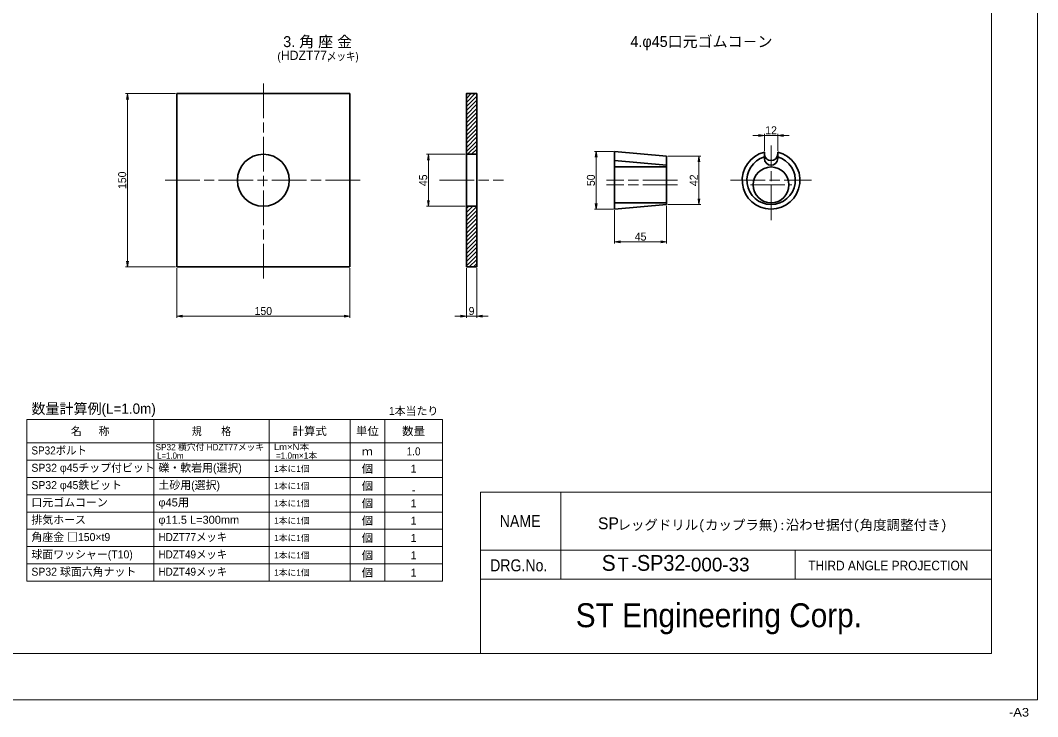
# Model space of a CAD drawing. Units: millimetres at full size, sheet at 1:2.5. Extents: x 0 to 1680, y 64 to 1266.
# Drawn here: x 799 to 1680, y 64 to 667 of the extents above; entities that cross this region are included whole.
import ezdxf
from ezdxf.enums import TextEntityAlignment as Align

# ---------------------------------------------------------------- set-up
doc = ezdxf.new("R2010")
doc.units = ezdxf.units.MM
doc.header["$LTSCALE"] = 2.5
doc.linetypes.add('CHAIN', pattern=[18.5, 12, -1.5, 3.5, -1.5])
for name, color, linetype, lineweight in [('1 外形線', 7, 'Continuous', 35), ('2 細い実線', 3, 'Continuous', 20), ('4 中心線', 1, 'CHAIN', 15), ('6 寸法線', 4, 'Continuous', 13), ('7 枠・タイトル', 7, 'Continuous', 13), ('8 数量表', 7, 'Continuous', 13)]:
    doc.layers.add(name, color=color, linetype=linetype, lineweight=lineweight)
doc.layers.add('9文字', color=7, linetype='Continuous')
doc.styles.add('Arial', font='')
doc.styles.add('ＭＳ ゴシック', font='')
doc.styles.add('ＭＳ Ｐゴシック', font='')
doc.styles.get('Arial').set_extended_font_data('Arial')
doc.styles.get('ＭＳ ゴシック').set_extended_font_data('MS Gothic')
doc.styles.get('ＭＳ Ｐゴシック').set_extended_font_data('MS PGothic')
pattern_1 = [(45, (607.226, -381.69), (-1.76777, 1.76777), [])]

# ---------------------------------------------------------------- blocks, each defined once
blk = doc.blocks.new('open_arrow')
at = {"color": 0, "linetype": 'Continuous', "lineweight": -2}
blk.add_lwpolyline([(7.5, 1.25), (0, 0), (7.5, -1.25)], dxfattribs=at)

msp = doc.modelspace()

# ---------------------------------------------------------------- hatches: boundary and pattern name
at = {"layer": '2 細い実線'}
h = msp.add_hatch(dxfattribs=at)
h.set_pattern_fill('USER', color=256, style=0, pattern_type=2)
h.set_pattern_definition(pattern_1)
h.paths.add_polyline_path([(1194.024, 603.211), (1185.024, 603.211), (1185.024, 550.711), (1194.024, 550.711)])
h = msp.add_hatch(dxfattribs=at)
h.set_pattern_fill('USER', color=256, style=0, pattern_type=2)
h.set_pattern_definition(pattern_1)
h.paths.add_polyline_path([(1194.024, 505.711), (1185.024, 505.711), (1185.024, 453.211), (1194.024, 453.211)])

# ---------------------------------------------------------------- linework, layer by layer
at = {"layer": '1 外形線'}
for p, q in [((1084.248, 603.211), (934.248, 603.211)), ((934.248, 603.211), (934.248, 453.211)), ((1084.248, 453.211), (1084.248, 603.211)), ((1185.024, 550.711), (1194.024, 550.711)), ((1358.406, 549.211), (1313.406, 553.211)), ((1313.406, 553.211), (1313.406, 503.211)), ((1358.406, 549.211), (1358.406, 507.211)), ((1443.105, 546.961), (1443.105, 552.541)), ((1454.605, 546.961), (1454.605, 552.541)), ((1358.406, 541.211), (1313.406, 545.211)), ((1358.406, 539.711), (1313.406, 539.711)), ((1185.024, 505.711), (1194.024, 505.711)), ((1358.406, 508.711), (1313.406, 508.711)), ((1358.406, 507.211), (1313.406, 503.211)), ((934.248, 453.211), (1084.248, 453.211))]:
    msp.add_line(p, q, dxfattribs=at)
msp.add_lwpolyline([(1185.024, 453.211), (1194.024, 453.211), (1194.024, 603.211), (1185.024, 603.211)], close=True, dxfattribs=at)
for centre, radius in [((1009.248, 528.211), 22.5), ((1448.855, 524.211), 15.5)]:
    msp.add_circle(centre, radius, dxfattribs=at)
for centre, radius, start, end in [((1448.855, 528.211), 25, 103.29707, 269.77082), ((1448.855, 528.211), 21, 105.89108, 74.10892), ((1448.855, 550.961), 5.75, 180, 0), ((1448.855, 546.961), 5.75, 180, 0), ((1448.855, 528.211), 25, 270.22918, 76.70293)]:
    msp.add_arc(centre, radius, start, end, dxfattribs=at)
at = {"layer": '4 中心線'}
for p, q in [((1009.248, 443.211), (1009.248, 613.211)), ((1448.855, 493.635), (1448.855, 558.202)), ((924.248, 528.211), (1094.248, 528.211)), ((1161.862, 528.211), (1217.262, 528.211)), ((1367.728, 528.211), (1306.46, 528.211)), ((1367.728, 524.211), (1306.46, 524.211)), ((1413.864, 528.211), (1483.846, 528.211)), ((1430.905, 524.211), (1466.804, 524.211))]:
    msp.add_line(p, q, dxfattribs=at)
at = {"layer": '6 寸法線'}
for p, q in [((933.248, 603.211), (890.041, 603.211)), ((891.541, 453.211), (891.541, 603.211)), ((1433.105, 567.001), (1464.605, 567.001)), ((1443.105, 553.541), (1443.105, 568.501)), ((1454.605, 553.541), (1454.605, 568.501)), ((1184.024, 550.711), (1150.633, 550.711)), ((1152.133, 505.711), (1152.133, 550.711)), ((1312.406, 553.211), (1295.855, 553.211)), ((1297.355, 503.211), (1297.355, 553.211)), ((1359.406, 549.211), (1387.941, 549.211)), ((1386.441, 507.211), (1386.441, 549.211)), ((1183.962, 505.711), (1150.633, 505.711)), ((1312.406, 503.211), (1295.855, 503.211)), ((1313.406, 502.211), (1313.406, 473.432)), ((1358.406, 506.211), (1358.406, 473.432)), ((1359.406, 507.211), (1387.941, 507.211)), ((1313.406, 474.932), (1358.406, 474.932)), ((933.248, 453.211), (890.041, 453.211)), ((934.248, 452.211), (934.248, 409.004)), ((1084.248, 452.211), (1084.248, 409.004)), ((1185.024, 452.148), (1185.024, 409.004)), ((1194.024, 452.148), (1194.024, 409.004)), ((934.248, 410.504), (1084.248, 410.504)), ((1175.024, 410.504), (1204.024, 410.504))]:
    msp.add_line(p, q, dxfattribs=at)
at = {"layer": '7 枠・タイトル'}
for p, q in [((1679.669, 1266.427), (1679.669, 78.427)), ((1639.669, 1226.427), (1639.669, 118.427)), ((1197.351, 258.122), (1197.351, 118.427)), ((1197.351, 258.122), (1639.669, 258.122)), ((1266.722, 258.122), (1266.722, 182.67)), ((1197.351, 207.821), (1639.669, 207.821)), ((1469.799, 207.821), (1469.799, 182.67)), ((1197.351, 182.67), (1639.669, 182.67)), ((39.669, 118.427), (1639.669, 118.427)), ((-0.331, 78.427), (1679.669, 78.427))]:
    msp.add_line(p, q, dxfattribs=at)
at = {"layer": '8 数量表'}
for p, q in [((804.358, 320.947), (1164.358, 320.947)), ((804.358, 320.947), (804.358, 285.947)), ((914.358, 320.947), (914.358, 285.947)), ((1014.358, 320.947), (1014.358, 285.947)), ((1084.358, 320.947), (1084.358, 285.947)), ((1114.358, 320.947), (1114.358, 285.947)), ((1164.358, 320.947), (1164.358, 180.947)), ((804.358, 300.947), (1164.358, 300.947)), ((804.358, 285.947), (1164.358, 285.947)), ((804.358, 285.947), (1164.358, 285.947)), ((804.358, 285.947), (1164.358, 285.947)), ((804.358, 285.947), (804.358, 180.947)), ((914.358, 285.947), (914.358, 180.947)), ((1014.358, 285.947), (1014.358, 180.947)), ((1084.358, 285.947), (1084.358, 180.947)), ((1114.358, 285.947), (1114.358, 180.947)), ((804.358, 270.947), (1164.358, 270.947)), ((804.358, 255.947), (1164.358, 255.947)), ((804.358, 240.947), (1164.358, 240.947)), ((804.358, 225.947), (1164.358, 225.947)), ((804.358, 210.947), (1164.358, 210.947)), ((804.358, 195.947), (1164.358, 195.947)), ((804.358, 180.947), (1164.358, 180.947))]:
    msp.add_line(p, q, dxfattribs=at)

# ---------------------------------------------------------------- block references
at = {"layer": '6 寸法線', "xscale": 0.667, "yscale": 0.667}
for p, rotation in [((891.541, 603.211), 270), ((1443.105, 567.001), 180), ((1152.133, 550.711), 270), ((1297.355, 553.211), 270), ((1386.441, 549.211), 270), ((1386.441, 507.211), 90), ((1152.133, 505.711), 90), ((1297.355, 503.211), 90), ((1358.406, 474.932), 180), ((891.541, 453.211), 90), ((1084.248, 410.504), 180), ((1185.024, 410.504), 180)]:
    msp.add_blockref('open_arrow', p, dxfattribs=dict(at, rotation=rotation))
for p in [(1454.605, 567.001), (1313.406, 474.932), (934.248, 410.504), (1194.024, 410.504)]:
    msp.add_blockref('open_arrow', p, dxfattribs=at)

# ---------------------------------------------------------------- texts
at = {"layer": '6 寸法線', "style": 'ＭＳ Ｐゴシック'}
for s, p in [('12', (1448.855, 571.501)), ('45', (1335.906, 479.432)), ('150', (1009.248, 415.004)), ('9', (1189.524, 415.004))]:
    msp.add_text(s, height=6.928, dxfattribs=at).set_placement(p, align=Align.MIDDLE_CENTER)
for s, p in [('150', (887.041, 528.211)), ('45', (1147.633, 528.211)), ('50', (1292.855, 528.211)), ('42', (1381.941, 528.211))]:
    msp.add_text(s, height=6.928, rotation=90, dxfattribs=at).set_placement(p, align=Align.MIDDLE_CENTER)
at = {"layer": '7 枠・タイトル'}
for s, height, style, width, p in [('NAME', 10.37, 'ＭＳ Ｐゴシック', 0.9, (1213.974, 224.729)), ('SP', 10.23, 'Arial', 0.95, (1299.003, 222.952)), ('S', 13.64, 'Arial', 0.95, (1302.257, 185.946)), ('SP32', 13.64, 'Arial', 0.9, (1332.742, 185.946)), ('DRG.No.', 10.37, 'ＭＳ Ｐゴシック', 0.9, (1205.635, 186.461)), ('Ｔ-', 11.88, 'ＭＳ Ｐゴシック', 0.9, (1313.504, 185.946)), ('-000-33', 11.88, 'ＭＳ Ｐゴシック', 1.05, (1373.994, 185.946)), ('THIRD ANGLE PROJECTION', 8.297, 'ＭＳ Ｐゴシック', 0.95, (1481.051, 187.95)), ('ST Engineering Corp.', 20.74, 'ＭＳ Ｐゴシック', 0.95, (1279.745, 134.957)), ('-A3', 7.423, 'ＭＳ Ｐゴシック', 1.15, (1654.862, 61.601))]:
    msp.add_text(s, height=height, dxfattribs=dict(at, style=style, width=width)).set_placement(p, align=Align.BOTTOM_LEFT)
at = {"layer": '7 枠・タイトル', "style": 'ＭＳ ゴシック'}
msp.add_text('レッグドリル(カップラ無):沿わせ据付(角度調整付き)', height=8.545, dxfattribs=at).set_placement((1315.874, 222.952), align=Align.BOTTOM_LEFT)
at = {"layer": '8 数量表', "style": 'ＭＳ Ｐゴシック'}
for s, height, p in [('数量計算例(L=1.0m)', 8.908, (808.43, 323.315)), ('SP32 φ45チップ付ビット', 6.928, (808.43, 273.694)), ('礫・軟岩用(選択)', 6.928, (918.43, 273.694)), ('SP32 φ45鉄ビット', 6.928, (808.43, 258.694)), ('土砂用(選択)', 6.928, (918.43, 258.694)), ('口元ゴムコーン', 6.928, (808.43, 243.694)), ('排気ホース', 6.928, (808.43, 228.694)), ('角座金 □150×t9', 6.928, (808.43, 213.694)), ('球面ワッシャー(T10)', 6.928, (808.43, 198.694)), ('SP32 球面六角ナット', 6.928, (808.43, 183.694))]:
    msp.add_text(s, height=height, dxfattribs=at).set_placement(p, align=Align.BOTTOM_LEFT)
for s, height, p in [('1本当たり', 6.928, (1139.358, 328.447)), ('名\u3000  称', 6.928, (859.358, 310.947)), ('SP32 横穴付 HDZT77メッキ', 5.444, (962.955, 297.127)), (' =1.0m×1本', 5.444, (1036.945, 289.776)), ('ｍ', 6.928, (1099.358, 293.447)), ('1', 6.928, (1139.358, 278.447)), ('1', 6.928, (1139.358, 248.447)), ('1', 6.928, (1139.358, 233.447)), ('1', 6.928, (1139.358, 218.447)), ('1', 6.928, (1139.358, 203.447)), ('1', 6.928, (1139.358, 188.447))]:
    msp.add_text(s, height=height, dxfattribs=at).set_placement(p, align=Align.MIDDLE_CENTER)
for s, height, width, p in [('規\u3000\u3000格', 6.928, 0.9, (964.358, 310.947)), ('計算式', 6.928, 1.05, (1049.358, 310.947)), ('単位', 6.928, 1.05, (1099.358, 310.947)), ('数量', 6.928, 1.05, (1139.358, 310.947)), ('L=1.0m', 5.444, 0.95, (928.68, 289.776)), ('1.0', 6.928, 0.95, (1139.358, 293.447)), ('個', 6.928, 1.05, (1099.358, 278.447)), ('個', 6.928, 1.05, (1099.358, 263.447)), ('-', 6.928, 1.05, (1139.358, 259.987)), ('個', 6.928, 1.05, (1099.358, 248.447)), ('個', 6.928, 1.05, (1099.358, 233.447)), ('個', 6.928, 1.05, (1099.358, 218.447)), ('個', 6.928, 1.05, (1099.358, 203.447)), ('個', 6.928, 1.05, (1099.358, 188.447))]:
    msp.add_text(s, height=height, dxfattribs=dict(at, width=width)).set_placement(p, align=Align.MIDDLE_CENTER)
at = {"layer": '8 数量表', "style": 'ＭＳ Ｐゴシック', "width": 1.15}
msp.add_text('Lm×N本', height=5.444, dxfattribs=at).set_placement((1049.019, 297.276), align=Align.MIDDLE_RIGHT)
at = {"layer": '8 数量表', "style": 'ＭＳ Ｐゴシック'}
for s, width, p in [('SP32ボルト', 0.95, (808.43, 288.694)), ('φ45用', 1.05, (918.43, 243.694)), ('φ11.5 L=300mm', 1.05, (918.43, 228.694)), ('HDZT77メッキ', 0.95, (918.43, 213.694)), ('HDZT49メッキ', 0.95, (918.43, 198.694)), ('HDZT49メッキ', 0.95, (918.43, 183.694))]:
    msp.add_text(s, height=6.928, dxfattribs=dict(at, width=width)).set_placement(p, align=Align.BOTTOM_LEFT)
for p in [(1049.358, 278.447), (1049.358, 263.447), (1049.358, 248.447), (1049.358, 233.447), (1049.358, 218.447), (1049.358, 203.447), (1049.358, 188.447)]:
    msp.add_text('1本に1個', height=5.444, dxfattribs=at).set_placement(p, align=Align.MIDDLE_RIGHT)
at = {"layer": '9文字', "style": 'ＭＳ Ｐゴシック'}
for s, p in [('3. 角 座 金', (1086.063, 648.251)), ('4.φ45口元ゴムコ－ン', (1450.048, 648.36))]:
    msp.add_text(s, height=9.501, dxfattribs=at).set_placement(p, align=Align.MIDDLE_RIGHT)
msp.add_text('(', height=6.928, dxfattribs=at).set_placement((1021.374, 630.034), align=Align.BOTTOM_LEFT)
at = {"layer": '9文字'}
for s, height, style, width, p in [('HDZT77,', 7.955, 'Arial', 0.95, (1024.435, 630.034)), ('メッキ)', 6.928, 'ＭＳ Ｐゴシック', 0.85, (1064.336, 630.034))]:
    msp.add_text(s, height=height, dxfattribs=dict(at, style=style, width=width)).set_placement(p, align=Align.BOTTOM_LEFT)

doc.saveas('drawing.dxf')
